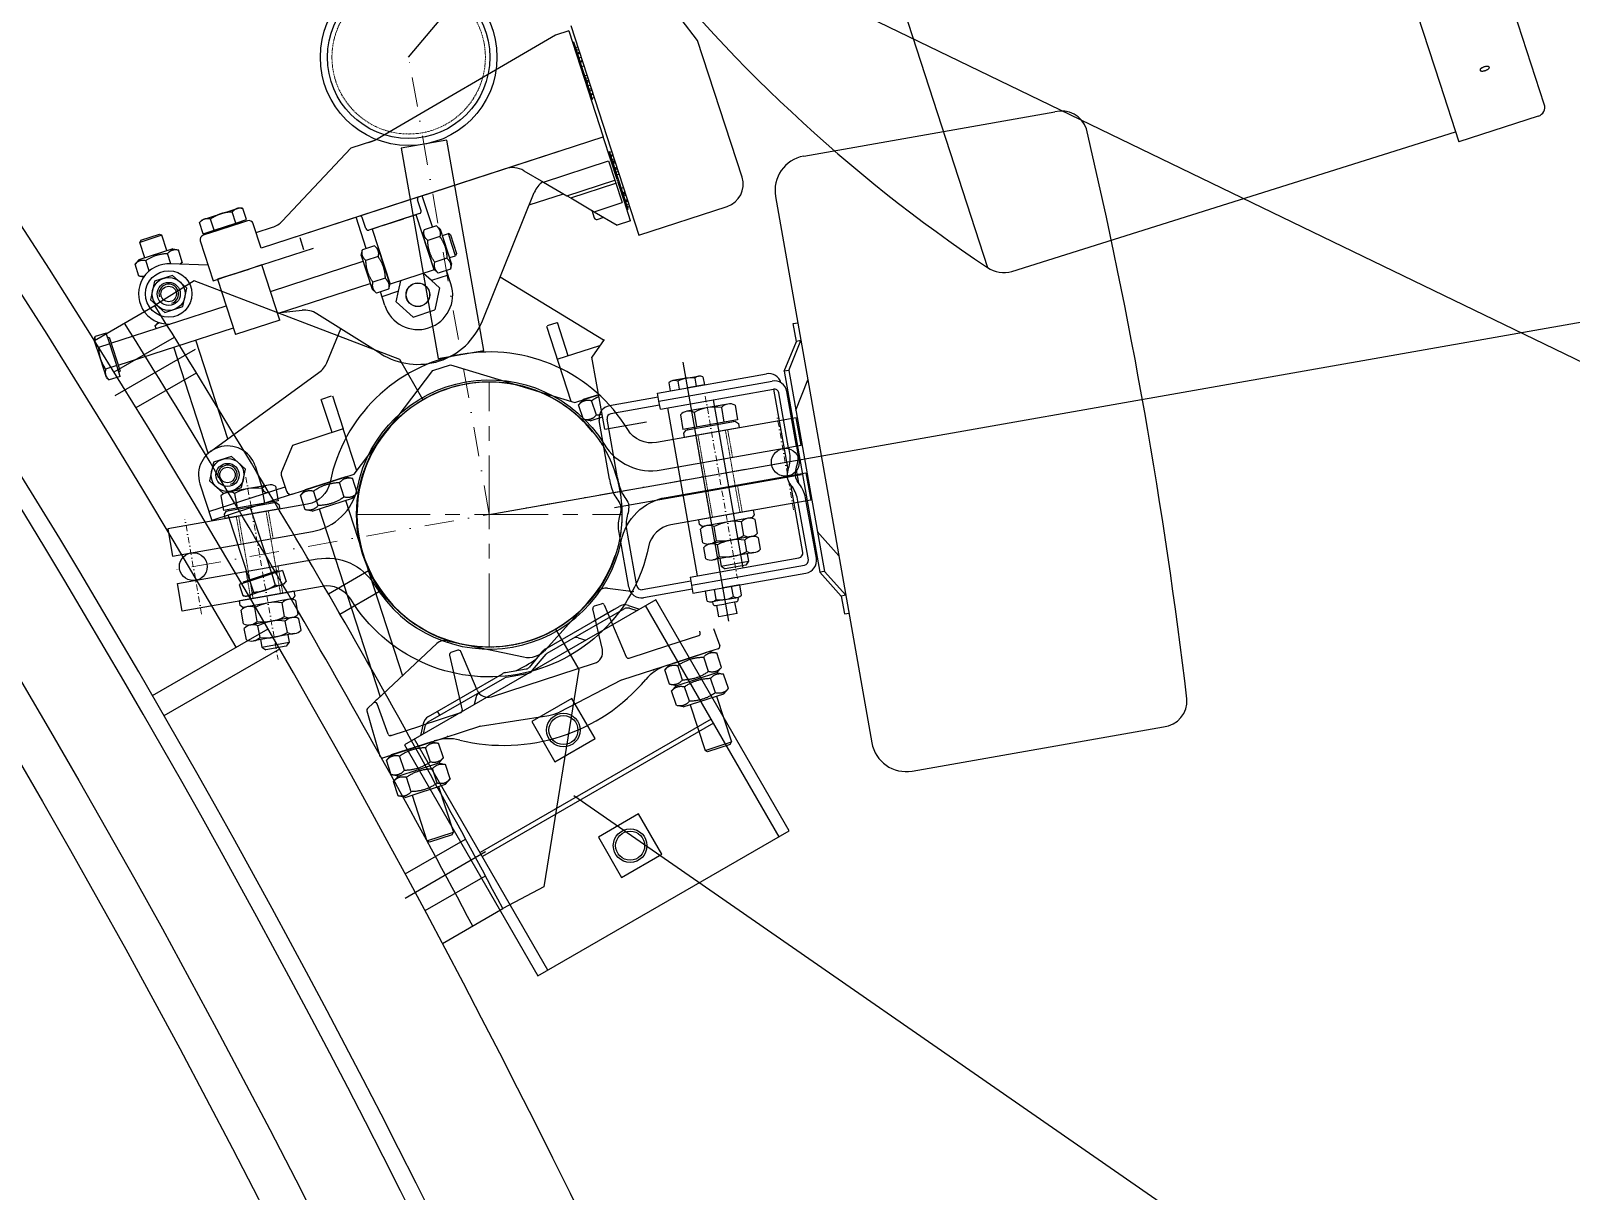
# Model space of a CAD drawing. Header units: millimetres. Extents: x -139278 to 641613, y -260926 to 217780.
# Drawn here: x 148854 to 149517, y -78791 to -78291 of the extents above; entities that cross this region are included whole.
import ezdxf

# ---------------------------------------------------------------- set-up
doc = ezdxf.new("R2010")
doc.units = ezdxf.units.MM
for name, pattern in [('MITTE', [50.8, 31.75, -6.35, 6.35, -6.35]), ('STRICHLINIE', [0.75, 0.5, -0.25]), ('STRICHPUNKT', [25.4, 12.7, -6.35, 0, -6.35])]:
    doc.linetypes.add(name, pattern=pattern)
for name, color, linetype, lineweight in [('10_30_AntennentraegerAchse', 61, 'MITTE', 18), ('10_30_Sektorantenne_MHA', 21, 'Continuous', 25), ('10_31_SystemGestell_Kabelbock', 6, 'Continuous', 25), ('10_yy_Stahl', 6, 'Continuous', 25), ('10_yy_Stahl_Achse', 8, 'STRICHPUNKT', 9), ('10_yy_Stahl_VDK', 8, 'STRICHLINIE', 9), ('20_30_Sektorantenne_MHA', 7, 'Continuous', 25), ('99_Gebaeude_VDK', 53, 'STRICHLINIE', 18)]:
    doc.layers.add(name, color=color, linetype=linetype, lineweight=lineweight)

# ---------------------------------------------------------------- blocks, each defined once
blk = doc.blocks.new('M12 HV Seite Kopf')
at = {"color": 0, "linetype": 'ByBlock', "lineweight": -2}
for p, q in [((-11.96, 10), (-11.96, 3.6)), ((8.97, 11), (-8.97, 11)), ((-5.98, 10), (-5.98, 3.6)), ((5.98, 10), (5.98, 3.6)), ((11.96, 10), (11.96, 3.6)), ((-11, 3), (-12, 2)), ((-12, 2), (-12, 0)), ((12, 0), (-12, 0)), ((11.96, 3.6), (-11.96, 3.6)), ((11, 3), (-11, 3)), ((-10, 3.6), (-10, 3)), ((10, 3.6), (10, 3)), ((11, 3), (12, 2)), ((12, 2), (12, 0))]:
    blk.add_line(p, q, dxfattribs=at)
for centre, radius, start, end in [((-8.97, 6.03), 4.97, 53.00075, 126.99925), ((0, -7.37), 18.37, 71.00542, 108.99458), ((8.97, 6.03), 4.97, 53.00075, 126.99925)]:
    blk.add_arc(centre, radius, start, end, dxfattribs=at)
blk = doc.blocks.new('M 12 HV Seite Mutter gekontert')
at = {"color": 0, "linetype": 'ByBlock', "lineweight": -2}
for p, q in [((0, 12), (0, -12)), ((2, 12), (0, 12)), ((3, 11), (2, 12)), ((3, 11), (3, -11)), ((10, 11.96), (4, 11.96)), ((11, 8.97), (11, -8.97)), ((11, 8.97), (11, -8.97)), ((17, 11.96), (12, 11.96)), ((18, 8.97), (18, -8.97)), ((10, 5.98), (4, 5.98)), ((17, 5.98), (12, 5.98)), ((18, 6), (21.25, 6)), ((21.25, -6), (21.25, 6)), ((21.25, 6), (22.75, 4.5)), ((22.75, 4.5), (22.75, -4.5)), ((10, -5.98), (4, -5.98)), ((17, -5.98), (12, -5.98)), ((18, -6), (21.25, -6)), ((21.25, -6), (22.75, -4.5)), ((2, -12), (0, -12)), ((3, -11), (2, -12)), ((10, -11.96), (4, -11.96)), ((17, -11.96), (12, -11.96))]:
    blk.add_line(p, q, dxfattribs=at)
for centre, radius, start, end in [((7.97, 8.97), 4.97, 143.00075, 216.99925), ((6.03, 8.97), 4.97, 323.00075, 36.99925), ((15.97, 8.97), 4.97, 143.00075, 216.99925), ((13.03, 8.97), 4.97, 323.00075, 36.99925), ((21.37, 0), 18.37, 161.00542, 198.99458), ((-7.37, 0), 18.37, 341.00542, 18.99458), ((29.37, 0), 18.37, 161.00542, 198.99458), ((-0.37, 0), 18.37, 341.00542, 18.99458), ((7.97, -8.97), 4.97, 143.00075, 216.99925), ((6.03, -8.97), 4.97, 323.00075, 36.99925), ((15.97, -8.97), 4.97, 143.00075, 216.99925), ((13.03, -8.97), 4.97, 323.00075, 36.99925)]:
    blk.add_arc(centre, radius, start, end, dxfattribs=at)
blk = doc.blocks.new('M12 HV Schelle seite')
at = {"color": 8, "linetype": 'STRICHPUNKT', "lineweight": 5, "ltscale": 0.2}
blk.add_line((0, 16), (0, -63.75), dxfattribs=at)
at = {"layer": '10_yy_Stahl_VDK', "ltscale": 0.2}
for p, q in [((-7, -12), (-7, 0)), ((6, 0), (6, -36)), ((7, -12), (7, 0)), ((-6, 0), (-6, -36)), ((-7, -36), (-7, -24)), ((7, -36), (7, -24))]:
    blk.add_line(p, q, dxfattribs=at)
blk.add_blockref('M12 HV Seite Kopf', (0, 0))
at = {"rotation": 270}
blk.add_blockref('M 12 HV Seite Mutter gekontert', (0, -36), dxfattribs=at)
blk = doc.blocks.new('Sektor-AL 114.3 oben_08')
for points in [[(22163.34, 10928.02, -0.308308), (22155.73, 10916.85, 0.681385), (22155.73, 10786.56, -0.308308), (22163.34, 10775.39), (22163.34, 10714.21), (22175.34, 10714.21), (22175.34, 10775.39, 0.308308), (22160.12, 10797.73, -0.681385), (22160.12, 10905.69, 0.308308), (22175.34, 10928.02), (22175.34, 10989.21), (22163.34, 10989.21)], [(22199.34, 10928.02, 0.308308), (22206.95, 10916.85, -0.681385), (22206.95, 10786.56, 0.308308), (22199.34, 10775.39), (22199.34, 10714.21), (22187.34, 10714.21), (22187.34, 10775.39, -0.308308), (22202.56, 10797.73, 0.681385), (22202.56, 10905.69, -0.308308), (22187.34, 10928.02), (22187.34, 10989.21), (22199.34, 10989.21)]]:
    blk.add_lwpolyline(points, format="xyb", close=True)
blk.add_lwpolyline([(22019.39, 10841.71), (22111.34, 10841.71), (22111.34, 10861.71), (22019.39, 10861.71)], close=True)
for centre, radius in [((22181.34, 10981.21), 6), ((21981.34, 10851.71), 38.05), ((21981.34, 10851.71), 35), ((22181.34, 10722.21), 6)]:
    blk.add_circle(centre, radius)
at = {"layer": '10_yy_Stahl_Achse'}
for p, q in [((22181.34, 10989.21), (22181.34, 10714.21)), ((22181.34, 10851.71), (21981.34, 10851.71))]:
    blk.add_line(p, q, dxfattribs=at)
at = {"layer": '10_yy_Stahl_Achse', "ltscale": 0.2}
for p, q in [((22202.1, 10981.21), (22160.58, 10981.21)), ((22202.1, 10722.21), (22160.58, 10722.21))]:
    blk.add_line(p, q, dxfattribs=at)
at = {"layer": '10_yy_Stahl_VDK'}
blk.add_circle((21981.34, 10851.71), 33.05, dxfattribs=at)
at = {"layer": '99_Gebaeude_VDK'}
blk.add_circle((22181.34, 10851.71), 57.15, dxfattribs=at)
at = {"rotation": 90}
for p in [(22163.34, 10952.21), (22163.34, 10751.21)]:
    blk.add_blockref('M12 HV Schelle seite', p, dxfattribs=at)

msp = doc.modelspace()

# ---------------------------------------------------------------- linework, layer by layer
at = {"ltscale": 4}
for p, q in [((149505.674, -78322.437), (149292.486, -77666.312)), ((149253.193, -77674.816), (149460.677, -78313.387)), ((149460.677, -78313.387), (149468.887, -78338.653)), ((149503.07, -78327.546), (149468.887, -78338.653)), ((149276.27, -78394.404), (149467.47, -78334.293))]:
    msp.add_line(p, q, dxfattribs=at)
for p, q in [((149161.417, -78071.596), (149265.776, -78392.777)), ((149140.864, -78294.875), (149109.774, -78254.203)), ((149086.217, -78288.495), (149115.56, -78378.802)), ((149079.688, -78292.671), (149002.789, -78337.398)), ((149051.092, -78499.143), (150224.335, -78292.268)), ((149085.395, -78290.817), (149079.688, -78292.671)), ((149085.395, -78290.817), (149100.228, -78336.468)), ((149087.479, -78295.615), (149087.004, -78295.77)), ((149091.497, -78307.979), (149087.479, -78295.615)), ((149160.023, -78353.841), (149140.864, -78294.875)), ((149088.255, -78298.001), (149089.206, -78297.692)), ((149088.255, -78298.001), (149088.622, -78299.132)), ((149088.622, -78299.132), (149089.573, -78298.823)), ((149088.622, -78299.132), (149088.988, -78300.257)), ((149088.988, -78300.257), (149089.939, -78299.948)), ((149089.146, -78300.745), (149090.097, -78300.436)), ((149089.146, -78300.745), (149089.685, -78302.403)), ((149089.685, -78302.403), (149090.636, -78302.094)), ((149089.685, -78302.403), (149090.156, -78303.854)), ((149090.156, -78303.854), (149091.107, -78303.545)), ((149090.295, -78304.281), (149091.246, -78303.972)), ((149090.295, -78304.281), (149090.889, -78306.11)), ((149090.889, -78306.11), (149091.84, -78305.801)), ((149095.514, -78320.343), (149091.497, -78307.979)), ((149092.197, -78310.133), (149093.148, -78309.824)), ((149092.197, -78310.133), (149092.564, -78311.264)), ((149092.564, -78311.264), (149093.515, -78310.955)), ((149092.564, -78311.264), (149092.93, -78312.389)), ((149092.93, -78312.389), (149093.881, -78312.08)), ((149093.088, -78312.877), (149094.039, -78312.568)), ((149093.088, -78312.877), (149093.627, -78314.535)), ((149093.627, -78314.535), (149094.578, -78314.226)), ((149093.627, -78314.535), (149094.098, -78315.986)), ((149094.098, -78315.986), (149095.049, -78315.677)), ((149094.296, -78316.596), (149095.247, -78316.287)), ((149094.296, -78316.596), (149094.752, -78317.998)), ((149094.752, -78317.998), (149095.703, -78317.689)), ((149094.752, -78317.998), (149094.891, -78318.425)), ((149094.891, -78318.425), (149095.842, -78318.116)), ((149094.891, -78318.425), (149095.346, -78319.827)), ((149095.514, -78320.343), (149095.038, -78320.497)), ((149095.346, -78319.827), (149096.297, -78319.518)), ((149020.814, -78362.271), (149100.228, -78336.468)), ((149103.485, -78346.493), (149100.228, -78336.468)), ((149084.06, -78341.721), (148952.814, -78384.366)), ((148961.919, -78372.745), (148991.405, -78341.334)), ((149000.852, -78338.265), (148991.405, -78341.334)), ((148999.014, -78338.862), (149001.867, -78337.935)), ((149102.866, -78342.971), (149102.391, -78343.125)), ((149106.883, -78355.335), (149102.866, -78342.971)), ((149102.879, -78343.012), (149103.831, -78342.703)), ((149102.879, -78343.012), (149103.335, -78344.414)), ((149074.413, -78355.939), (149102.534, -78346.802)), ((149102.534, -78346.802), (149108.38, -78364.794)), ((149103.335, -78344.414), (149104.286, -78344.105)), ((149103.335, -78344.414), (149103.474, -78344.841)), ((149103.474, -78344.841), (149104.425, -78344.532)), ((149103.474, -78344.841), (149103.929, -78346.243)), ((149106.194, -78354.83), (149103.485, -78346.493)), ((149103.929, -78346.243), (149104.88, -78345.934)), ((149104.147, -78346.913), (149105.098, -78346.604)), ((149104.147, -78346.913), (149104.286, -78347.34)), ((149104.286, -78347.34), (149105.237, -78347.031)), ((149104.286, -78347.34), (149104.306, -78347.401)), ((149104.306, -78347.401), (149105.257, -78347.092)), ((149104.306, -78347.401), (149104.464, -78347.889)), ((149104.464, -78347.889), (149105.415, -78347.58)), ((149104.464, -78347.889), (149105.098, -78349.84)), ((149105.098, -78349.84), (149106.049, -78349.531)), ((149105.098, -78349.84), (149105.157, -78350.023)), ((149105.157, -78350.023), (149106.109, -78349.714)), ((149066.05, -78351.076), (149074.413, -78355.939)), ((149074.413, -78355.939), (149084.581, -78361.853)), ((149084.581, -78361.853), (149105.243, -78355.139)), ((149086.188, -78362.787), (149105.671, -78356.457)), ((149105.316, -78350.51), (149106.267, -78350.201)), ((149105.316, -78350.51), (149105.685, -78351.645)), ((149105.685, -78351.645), (149106.636, -78351.336)), ((149105.685, -78351.645), (149106.049, -78352.766)), ((149106.049, -78352.766), (149107, -78352.457)), ((149106.194, -78354.83), (149106.354, -78355.324)), ((149106.461, -78355.654), (149106.354, -78355.324)), ((149106.461, -78355.654), (149106.622, -78356.148)), ((149109.331, -78364.485), (149106.622, -78356.148)), ((149110.901, -78367.698), (149106.883, -78355.335)), ((149020.814, -78362.271), (148952.814, -78384.366)), ((149026.624, -78375.296), (149022.241, -78361.807)), ((149048.151, -78415.723), (149070.505, -78360.396)), ((149068.34, -78365.755), (149083.065, -78360.971)), ((149084.581, -78361.853), (149085.184, -78362.203)), ((149085.184, -78362.203), (149085.585, -78362.437)), ((149085.585, -78362.437), (149086.188, -78362.787)), ((149086.188, -78362.787), (149096.356, -78368.701)), ((149107.95, -78358.619), (149108.902, -78358.31)), ((149107.95, -78358.619), (149108.545, -78360.448)), ((149108.545, -78360.448), (149109.496, -78360.139)), ((149108.683, -78360.874), (149109.634, -78360.565)), ((149108.683, -78360.874), (149108.822, -78361.301)), ((149108.822, -78361.301), (149109.773, -78360.992)), ((149108.842, -78361.362), (149109.793, -78361.053)), ((149108.842, -78361.362), (149109, -78361.85)), ((149109, -78361.85), (149109.951, -78361.541)), ((149109, -78361.85), (149109.634, -78363.801)), ((148927.322, -78372.25), (148935.406, -78369.623)), ((148935.406, -78369.623), (148943.49, -78366.997)), ((148941.871, -78373.621), (148940.313, -78368.829)), ((148943.49, -78366.997), (148944.978, -78367.313)), ((148946.535, -78372.106), (148944.978, -78367.313)), ((149021.075, -78369.546), (148999.201, -78376.654)), ((149021.717, -78368.286), (149020.172, -78363.531)), ((149095.244, -78368.054), (149096.326, -78371.383)), ((149096.356, -78368.701), (149108.38, -78364.794)), ((149096.356, -78368.701), (149106.264, -78374.462)), ((149111.97, -78372.608), (149109.331, -78364.485)), ((149109.634, -78363.801), (149110.585, -78363.492)), ((149109.634, -78363.801), (149109.694, -78363.984)), ((149109.694, -78363.984), (149110.645, -78363.675)), ((149109.852, -78364.471), (149110.803, -78364.162)), ((149109.852, -78364.471), (149110.221, -78365.606)), ((149110.221, -78365.606), (149111.172, -78365.297)), ((149110.221, -78365.606), (149110.585, -78366.727)), ((149110.901, -78367.698), (149110.425, -78367.853)), ((149110.585, -78366.727), (149111.536, -78366.418)), ((149115.56, -78378.802), (149153.602, -78366.441)), ((148927.322, -78372.25), (148926.304, -78373.381)), ((148927.861, -78378.173), (148926.304, -78373.381)), ((148946.894, -78372.62), (148927.873, -78378.8)), ((148944.707, -78373.331), (148930.061, -78378.09)), ((148932.526, -78376.658), (148930.969, -78371.865)), ((148932.526, -78376.658), (148941.871, -78373.621)), ((148941.871, -78373.621), (148946.535, -78372.106)), ((148944.522, -78372.76), (148944.707, -78373.331)), ((148952.814, -78384.366), (148949.415, -78373.904)), ((148950.651, -78377.708), (148957.718, -78375.412)), ((148998.092, -78384.566), (148993.709, -78371.078)), ((148997.941, -78376.012), (148996.396, -78371.256)), ((149006.096, -78374.413), (149000.628, -78376.19)), ((149000.628, -78376.19), (149008.353, -78399.967)), ((149006.096, -78374.413), (149014.18, -78371.787)), ((149019.649, -78370.01), (149014.18, -78371.787)), ((149027.374, -78393.786), (149019.649, -78370.01)), ((149022.538, -78378.902), (149023.058, -78376.454)), ((149028.287, -78374.755), (149023.058, -78376.454)), ((149030.147, -78376.43), (149028.287, -78374.755)), ((149034.874, -78390.981), (149030.147, -78376.43)), ((149034.874, -78390.981), (149030.147, -78376.43)), ((149097.586, -78372.025), (149100.464, -78371.089)), ((149111.97, -78372.608), (149106.264, -78374.462)), ((148905.251, -78380.368), (148900.495, -78381.913)), ((148900.977, -78380.968), (148900.495, -78381.913)), ((148902.658, -78388.57), (148900.495, -78381.913)), ((148900.977, -78380.968), (148905.019, -78379.655)), ((148905.019, -78379.655), (148909.061, -78378.341)), ((148910.006, -78378.823), (148905.251, -78380.368)), ((148909.061, -78378.341), (148910.006, -78378.823)), ((148912.169, -78385.48), (148910.006, -78378.823)), ((148926.589, -78381.32), (148932.152, -78398.44)), ((148927.861, -78378.173), (148932.526, -78376.658)), ((148929.875, -78377.519), (148930.061, -78378.09)), ((148969.45, -78379.861), (148971.112, -78384.976)), ((149022.538, -78378.902), (149027.266, -78393.453)), ((149029.803, -78379.424), (149024.575, -78381.123)), ((149030.965, -78378.95), (149033.462, -78378.139)), ((149035.007, -78382.895), (149033.462, -78378.139)), ((149034.407, -78378.621), (149033.462, -78378.139)), ((149034.407, -78378.621), (149035.72, -78382.663)), ((149036.552, -78387.65), (149035.007, -78382.895)), ((149035.72, -78382.663), (149037.034, -78386.705)), ((148900.138, -78389.389), (148898.463, -78391.249)), ((148914.689, -78384.661), (148900.138, -78389.389)), ((148904.588, -78394.213), (148903.132, -78389.732)), ((148913.925, -78391.179), (148912.469, -78386.699)), ((148914.689, -78384.661), (148917.137, -78385.182)), ((148918.836, -78390.41), (148917.137, -78385.182)), ((148939.76, -78395.967), (148975.412, -78384.383)), ((148995.908, -78387.555), (148996.429, -78385.107)), ((148995.908, -78387.555), (149000.636, -78402.106)), ((149001.657, -78383.408), (148996.429, -78385.107)), ((149003.174, -78388.076), (148997.946, -78389.775)), ((149003.517, -78385.083), (149001.657, -78383.408)), ((149008.245, -78399.634), (149003.517, -78385.083)), ((149008.245, -78399.634), (149003.517, -78385.083)), ((149032.837, -78388.761), (149027.609, -78390.46)), ((149034.056, -78388.461), (149036.552, -78387.65)), ((149037.034, -78386.705), (149036.552, -78387.65)), ((148900.162, -78396.477), (148898.463, -78391.249)), ((148902.178, -78396.906), (148900.162, -78396.477)), ((148914.676, -78396.144), (148906.898, -78398.672)), ((148929.988, -78391.782), (148913.47, -78391.154)), ((148920.754, -78401.617), (148914.676, -78396.144)), ((148918.011, -78391.326), (148918.836, -78390.41)), ((148932.152, -78398.44), (148939.76, -78395.967)), ((148939.522, -78396.045), (148934.054, -78397.821)), ((148939.522, -78396.045), (148947.606, -78393.418)), ((148953.075, -78391.641), (148947.606, -78393.418)), ((148960.8, -78415.418), (148953.075, -78391.641)), ((148956.783, -78403.054), (148996.727, -78390.075)), ((149027.374, -78393.786), (149008.353, -78399.967)), ((149026.238, -78398.361), (149022.805, -78395.271)), ((149033.366, -78396.045), (149026.238, -78398.361)), ((149027.266, -78393.453), (149029.126, -78395.128)), ((149034.354, -78393.429), (149029.126, -78395.128)), ((149034.602, -78399.85), (149032.691, -78393.97)), ((149034.874, -78390.981), (149034.354, -78393.429)), ((148906.898, -78398.672), (148905.197, -78406.672)), ((148919.054, -78409.617), (148920.754, -78401.617)), ((148934.054, -78397.821), (148941.779, -78421.598)), ((148959.873, -78412.564), (148999.818, -78399.586)), ((149000.636, -78402.106), (149002.496, -78403.781)), ((149006.208, -78397.413), (149000.98, -78399.112)), ((149007.725, -78402.082), (149002.496, -78403.781)), ((149011.961, -78403), (149004.834, -78405.316)), ((149008.245, -78399.634), (149007.725, -78402.082)), ((149011.001, -78407.518), (149011.961, -78403)), ((149011.961, -78403), (149012.922, -78398.482)), ((149029.67, -78401.452), (149026.238, -78398.361)), ((149029.67, -78401.452), (149027.63, -78411.052)), ((149100.327, -78424.072), (149055.778, -78396.846)), ((148880.95, -78424.169), (148906.948, -78409.159)), ((148888.093, -78425.373), (148937.762, -78409.234)), ((148905.197, -78406.672), (148911.275, -78412.144)), ((148911.275, -78412.144), (148919.054, -78409.617)), ((149006.07, -78409.12), (149004.159, -78403.24)), ((149011.001, -78407.518), (149018.295, -78414.085)), ((148908.495, -78416.348), (148907.116, -78417.879)), ((148960.8, -78415.418), (148941.779, -78421.598)), ((148961.136, -78412.154), (148970.432, -78411.177)), ((149004.438, -78429.926), (148976.777, -78412.642)), ((149018.295, -78414.085), (149027.63, -78411.052)), ((148880.925, -78424.022), (148881.241, -78422.533)), ((148886.034, -78420.976), (148881.241, -78422.533)), ((148887.549, -78425.641), (148886.034, -78420.976)), ((148886.688, -78422.99), (148887.259, -78422.805)), ((148887.259, -78422.805), (148892.017, -78437.451)), ((148889.424, -78437.752), (148915.419, -78422.744)), ((148891.183, -78434.883), (148940.852, -78418.745)), ((148907.502, -78419.066), (148907.116, -78417.879)), ((148912.17, -78417.549), (148912.027, -78417.11)), ((148981.08, -78433.796), (148987.172, -78419.138)), ((149075.733, -78418.029), (149086.226, -78450.324)), ((149080.225, -78416.57), (149076.032, -78417.932)), ((149085.123, -78430.75), (149080.488, -78416.484)), ((148883.551, -78432.106), (148880.925, -78424.022)), ((148887.549, -78425.641), (148882.757, -78427.198)), ((148890.585, -78434.985), (148887.549, -78425.641)), ((148889.835, -78447.906), (148924.492, -78427.897)), ((148930.02, -78472.78), (148915.174, -78427.088)), ((148938.507, -78466.541), (148924.684, -78423.998)), ((149080.368, -78432.295), (149098.765, -78426.318)), ((149100.548, -78423.754), (149095.256, -78431.361)), ((148886.178, -78440.19), (148883.551, -78432.106)), ((148890.585, -78434.985), (148885.793, -78436.543)), ((148892.101, -78439.65), (148890.585, -78434.985)), ((149026.729, -78437.106), (149034.338, -78434.634)), ((149034.338, -78434.634), (149087.975, -78450.853)), ((149100.829, -78462.401), (149095.256, -78431.361)), ((148886.178, -78440.19), (148887.308, -78441.207)), ((148892.101, -78439.65), (148887.308, -78441.207)), ((148891.447, -78437.636), (148892.017, -78437.451)), ((148898.894, -78453.069), (148924.885, -78438.063)), ((148930.968, -78472.018), (148977.724, -78438.048)), ((148992.869, -78481.754), (149026.729, -78437.106)), ((148983.36, -78463.815), (148978.725, -78449.549)), ((148978.988, -78449.464), (148983.181, -78448.101)), ((148983.48, -78448.004), (148988.115, -78462.27)), ((149087.975, -78450.853), (149098.161, -78447.543)), ((149098.161, -78447.543), (149091.608, -78449.672)), ((149091.608, -78449.672), (149089.598, -78451.904)), ((149091.637, -78458.178), (149089.598, -78451.904)), ((149097.239, -78456.358), (149095.2, -78450.084)), ((148988.115, -78462.27), (148966.241, -78469.377)), ((148993.973, -78480.299), (148988.115, -78462.27)), ((149094.574, -78458.802), (149091.637, -78458.178)), ((149094.574, -78458.802), (149099.874, -78457.081)), ((149094.574, -78458.802), (149099.874, -78457.081)), ((149100.829, -78462.401), (149118.801, -78459.175)), ((148966.241, -78469.377), (148961.531, -78480.832)), ((148940.016, -78474.131), (148932.237, -78476.658)), ((148946.094, -78479.604), (148940.016, -78474.131)), ((148932.237, -78476.658), (148930.537, -78484.658)), ((148944.393, -78487.604), (148946.094, -78479.604)), ((148950.204, -78478.268), (148953.448, -78488.254)), ((148961.476, -78482.217), (148963.719, -78489.123)), ((148966.239, -78490.407), (148992.869, -78481.754)), ((148926.427, -78485.994), (148931.526, -78501.686)), ((148930.29, -78497.882), (148963.101, -78487.221)), ((148930.537, -78484.658), (148936.615, -78490.131)), ((148936.615, -78490.131), (148944.393, -78487.604)), ((148971.775, -78488.608), (148969.765, -78490.84)), ((148989.236, -78482.935), (148971.775, -78488.608)), ((148977.406, -78495.294), (148975.367, -78489.02)), ((148988.61, -78491.653), (148986.572, -78485.38)), ((148989.236, -78482.935), (148992.174, -78483.559)), ((148994.212, -78489.833), (148992.174, -78483.559)), ((148966.239, -78490.407), (148931.526, -78501.686)), ((148971.803, -78497.114), (148969.765, -78490.84)), ((148974.741, -78497.739), (148992.203, -78492.065)), ((148974.741, -78497.739), (148992.203, -78492.065)), ((148989.178, -78493.048), (149013.735, -78568.625)), ((148992.203, -78492.065), (148994.212, -78489.833)), ((148947.728, -78527.282), (148938.659, -78499.368)), ((148957.239, -78524.192), (148948.169, -78496.278)), ((148974.741, -78497.739), (148971.803, -78497.114)), ((148977.766, -78496.756), (149004.051, -78577.655)), ((148947.997, -78527.826), (148943.332, -78529.341)), ((148945.161, -78528.116), (148959.807, -78523.357)), ((148945.346, -78528.687), (148945.161, -78528.116)), ((148957.341, -78524.789), (148947.997, -78527.826)), ((148947.997, -78527.826), (148949.554, -78532.618)), ((148962.545, -78529.197), (148954.461, -78531.824)), ((148962.006, -78523.274), (148957.341, -78524.789)), ((148957.341, -78524.789), (148958.899, -78529.582)), ((148959.992, -78523.928), (148959.807, -78523.357)), ((148962.006, -78523.274), (148963.563, -78528.066)), ((148962.545, -78529.197), (148963.563, -78528.066)), ((148943.332, -78529.341), (148944.889, -78534.134)), ((148946.377, -78534.45), (148944.889, -78534.134)), ((148954.461, -78531.824), (148946.377, -78534.45)), ((149075.294, -78557.449), (149097.718, -78532.544)), ((149102.043, -78530.927), (149113.38, -78532.319)), ((149099.816, -78557.378), (149095.746, -78539.749)), ((149096.411, -78538.573), (149099.423, -78537.595)), ((149100.653, -78538.155), (149110.135, -78560.493)), ((148906.001, -78577.137), (148955.795, -78548.389)), ((149147.703, -78548.309), (149150.392, -78555.696)), ((149002.732, -78578.885), (149028.554, -78554.805)), ((149033.004, -78553.571), (149065.783, -78560.539)), ((149111.364, -78561.053), (149128.435, -78555.506)), ((149128.435, -78555.506), (149141.327, -78551.317)), ((149141.327, -78551.317), (149141.483, -78551.267)), ((149141.979, -78550.091), (149141.774, -78549.373)), ((148910.998, -78585.799), (148960.795, -78557.049)), ((149033.927, -78559.836), (149039.386, -78583.48)), ((149037.605, -78557.681), (149034.592, -78558.66)), ((149045.903, -78574.895), (149038.834, -78558.241)), ((149144.707, -78558.631), (149130.155, -78563.359)), ((149130.774, -78563.158), (149144.088, -78558.832)), ((149145.536, -78566.877), (149143.497, -78560.603)), ((149149.761, -78556.989), (149144.088, -78558.832)), ((149146.162, -78558.158), (149149.099, -78558.783)), ((149151.138, -78565.056), (149149.099, -78558.783)), ((149052.051, -78577.696), (149096.489, -78563.258)), ((149130.774, -78563.158), (149108.025, -78570.55)), ((149128.7, -78563.832), (149126.691, -78566.064)), ((149128.729, -78572.337), (149126.691, -78566.064)), ((149131.667, -78572.962), (149149.128, -78567.288)), ((149131.667, -78572.962), (149149.128, -78567.288)), ((149134.331, -78570.517), (149132.293, -78564.243)), ((149149.128, -78567.288), (149151.138, -78565.056)), ((149149.128, -78567.288), (149152.066, -78567.913)), ((149154.105, -78574.187), (149152.066, -78567.913)), ((149107.877, -78570.611), (149081.286, -78584.291)), ((149131.667, -78572.962), (149128.729, -78572.337)), ((149131.667, -78572.962), (149129.657, -78575.194)), ((149131.696, -78581.468), (149129.657, -78575.194)), ((149137.298, -78579.647), (149135.259, -78573.374)), ((149148.502, -78576.007), (149146.464, -78569.733)), ((149152.095, -78576.418), (149154.105, -78574.187)), ((148998.664, -78582.679), (149001.145, -78580.365)), ((149007.509, -78593.783), (149002.767, -78580.754)), ((149134.633, -78582.092), (149131.696, -78581.468)), ((149134.633, -78582.092), (149152.095, -78576.418)), ((149137.658, -78581.109), (149144.054, -78600.796)), ((149149.071, -78577.401), (149155.467, -78597.088)), ((148998.384, -78583.686), (149003.998, -78603.262)), ((149038.721, -78584.656), (149021.65, -78590.203)), ((149047.16, -78590.339), (149076.713, -78585.777)), ((149008.758, -78594.392), (149008.601, -78594.443)), ((149008.609, -78594.44), (149008.616, -78594.427)), ((149008.758, -78594.392), (149021.65, -78590.203)), ((149024.255, -78597.768), (149047.004, -78590.376)), ((149005.268, -78603.937), (149010.941, -78602.094)), ((149026.329, -78597.094), (149008.867, -78602.768)), ((149010.941, -78602.094), (149024.255, -78597.768)), ((149025.703, -78605.813), (149023.664, -78599.539)), ((149026.329, -78597.094), (149029.266, -78597.719)), ((149031.305, -78603.993), (149029.266, -78597.719)), ((149144.054, -78600.796), (149149.761, -78598.942)), ((149145.189, -78601.374), (149144.054, -78600.796)), ((149150.039, -78599.798), (149145.189, -78601.374)), ((149149.761, -78598.942), (149155.467, -78597.088)), ((149154.889, -78598.222), (149150.039, -78599.798)), ((149154.889, -78598.222), (149155.467, -78597.088)), ((149008.867, -78602.768), (149006.858, -78605)), ((149008.896, -78611.274), (149006.858, -78605)), ((149011.834, -78611.898), (149029.295, -78606.224)), ((149011.834, -78611.898), (149029.295, -78606.224)), ((149014.498, -78609.453), (149012.46, -78603.18)), ((149028.669, -78614.943), (149026.631, -78608.669)), ((149029.295, -78606.224), (149031.305, -78603.993)), ((149029.295, -78606.224), (149032.233, -78606.849)), ((149034.271, -78613.123), (149032.233, -78606.849)), ((149011.834, -78611.898), (149008.896, -78611.274)), ((149011.834, -78611.898), (149009.824, -78614.13)), ((149011.863, -78620.404), (149009.824, -78614.13)), ((149014.8, -78621.028), (149032.262, -78615.355)), ((149017.465, -78618.583), (149015.426, -78612.31)), ((149032.262, -78615.355), (149034.271, -78613.123)), ((149014.8, -78621.028), (149011.863, -78620.404)), ((149017.825, -78620.045), (149024.221, -78639.732)), ((149029.237, -78616.337), (149035.634, -78636.024)), ((149014.894, -78653.987), (149040.885, -78638.981)), ((149024.221, -78639.732), (149029.928, -78637.878)), ((149025.355, -78640.31), (149024.221, -78639.732)), ((149030.206, -78638.734), (149025.355, -78640.31)), ((149029.928, -78637.878), (149035.634, -78636.024)), ((149035.056, -78637.158), (149030.206, -78638.734)), ((149035.056, -78637.158), (149035.634, -78636.024)), ((149014.835, -78664.413), (149049.492, -78644.404)), ((149023.424, -78669.846), (149049.419, -78654.839)), ((149030.95, -78683.976), (149056.948, -78668.967))]:
    msp.add_line(p, q)
for points in [[(149022.517, -78449.649), (149012.518, -78432.33), (148923.899, -78398.544), (148906.948, -78409.159)], [(149004.075, -78532.061), (148999.075, -78523.401), (148981.783, -78533.426), (148986.775, -78542.049), (149004.075, -78532.061)], [(149079.667, -78548.636), (149089.666, -78565.955), (149074.616, -78659.594), (149056.948, -78668.967)]]:
    msp.add_lwpolyline(points)
at = {"flags": 128}
msp.add_lwpolyline([(149002.732, -78578.885), (149002.423, -78579.173), (149002.125, -78579.451), (149001.85, -78579.707), (149001.61, -78579.931), (149001.413, -78580.115), (149001.266, -78580.252), (149001.176, -78580.336), (149001.145, -78580.365)], dxfattribs=at)
for centre, radius in [((145362.127, -80628.968), 4048.5), ((145362.127, -80628.968), 4030.5), ((148912.976, -78404.144), 10), ((148912.976, -78404.144), 7.083), ((148912.976, -78404.144), 5), ((148912.976, -78404.144), 3.333), ((149020.336, -78404.485), 5.1), ((149020.336, -78404.485), 5.05), ((149051.092, -78499.143), 57.15), ((148938.315, -78482.131), 7.083), ((148938.315, -78482.131), 5), ((148938.315, -78482.131), 3.333)]:
    msp.add_circle(centre, radius)
for centre, radius, start, end in [((145362.127, -80628.968), 4136.576, 30.069255, 118.839619), ((145362.127, -80628.968), 4152.5, 15, 45), ((145362.127, -80628.968), 4087.5, 15, 45), ((145362.127, -80628.968), 4095, 15, 45), ((149636.044, -77839.108), 666.07, 217.648916, 236.227246), ((148997.762, -78328.754), 10, 288, 300.183657), ((149001.456, -78337.017), 1, 288, 300.183657), ((149061.023, -78359.721), 10, 59.82017, 108), ((149079.777, -78364.142), 10, 123.752778, 158), ((149150.512, -78356.931), 10, 288, 18), ((149021.123, -78363.222), 1, 108, 198), ((149020.766, -78368.595), 1, 288, 18), ((148947.513, -78374.522), 2, 18, 108), ((148954.628, -78365.901), 10, 288, 316.810794), ((148995.445, -78371.565), 1, 18, 108), ((148998.892, -78375.703), 1, 198, 288), ((149097.277, -78371.074), 1, 198, 288), ((148928.491, -78380.702), 2, 108, 198), ((148912.976, -78404.144), 13, 85.815138, 272.057637), ((149272.671, -78382.956), 12, 234.927008, 287.452472), ((148912.976, -78404.144), 4.208, 18, 198), ((148912.976, -78404.144), 4.208, 288, 18), ((149020.336, -78404.485), 15, 198, 18), ((145362.127, -80628.968), 4182.5, 27.94472, 32.05528), ((148971.478, -78421.122), 10, 58, 96), ((149020.336, -78404.485), 30, 238, 338), ((145362.127, -80628.968), 4167.5, 27.937319, 32.062681), ((148971.846, -78429.958), 10, 306, 337.431072), ((149051.092, -78499.143), 57, 38.451017, 341.903589), ((148938.315, -78482.131), 12.5, 18, 198), ((148938.315, -78482.131), 4.208, 18, 198), ((148938.315, -78482.131), 4.208, 288, 18), ((148963.378, -78481.599), 2, 157.431072, 198), ((148955.35, -78487.636), 2, 198, 288), ((148965.621, -78488.505), 2, 198, 288), ((149101.434, -78535.89), 5, 83.000021, 137.99997), ((149096.72, -78539.524), 1, 108, 193), ((149099.732, -78538.546), 1, 23, 108), ((149031.964, -78558.462), 5, 78.000035, 132.999973), ((149141.018, -78550.366), 1, 288, 16), ((149149.452, -78556.038), 1, 288, 20), ((149034.901, -78559.611), 1, 108, 193), ((149037.914, -78558.632), 1, 23, 108), ((149067.863, -78550.757), 10, 258.000005, 317.999995), ((149094.944, -78558.502), 5, 288, 13), ((149111.055, -78560.102), 1, 203, 288), ((149133.795, -78583.206), 20, 108.000007, 139.788329), ((149057.428, -78518.644), 80, 256.211671, 319.788329), ((149050.506, -78572.941), 5, 203, 288), ((149108.334, -78571.501), 1, 108, 117.223768), ((149001.827, -78581.096), 1, 20, 133), ((148999.346, -78583.41), 1, 133, 196), ((149038.412, -78583.705), 1, 288, 13), ((149074.424, -78570.952), 15, 278.776232, 297.223768), ((149008.449, -78593.441), 1, 200, 288), ((149047.313, -78591.328), 1, 98.776232, 108), ((149033.595, -78615.763), 20, 76.211671, 107.999993), ((149004.959, -78602.986), 1, 196, 288)]:
    msp.add_arc(centre, radius, start, end)
at = {"ltscale": 4}
msp.add_arc((149501.817, -78323.69), 4.055, 288, 18, dxfattribs=at)
msp.add_open_spline([(149479.733, -78306.344), (149479.859, -78306.304), (149479.99, -78306.266), (149480.254, -78306.202), (149480.387, -78306.175), (149480.646, -78306.135), (149480.772, -78306.121), (149481.009, -78306.107), (149481.12, -78306.107), (149481.319, -78306.118), (149481.415, -78306.129), (149481.589, -78306.166), (149481.667, -78306.191), (149481.8, -78306.252), (149481.854, -78306.289), (149481.937, -78306.372), (149481.965, -78306.417), (149481.996, -78306.513), (149482.001, -78306.567), (149481.982, -78306.682), (149481.959, -78306.743), (149481.888, -78306.87), (149481.839, -78306.935), (149481.719, -78307.066), (149481.648, -78307.131), (149481.493, -78307.255), (149481.403, -78307.319), (149481.203, -78307.446), (149481.093, -78307.508), (149480.859, -78307.627), (149480.735, -78307.683), (149480.484, -78307.786), (149480.356, -78307.832), (149480.105, -78307.914), (149479.974, -78307.951), (149479.709, -78308.016), (149479.576, -78308.043), (149479.318, -78308.085), (149479.192, -78308.099), (149478.956, -78308.115), (149478.846, -78308.116), (149478.646, -78308.106), (149478.551, -78308.095), (149478.377, -78308.06), (149478.299, -78308.036), (149478.167, -78307.975), (149478.113, -78307.939), (149478.03, -78307.857), (149478.002, -78307.811), (149477.971, -78307.715), (149477.967, -78307.662), (149477.985, -78307.546), (149478.008, -78307.484), (149478.079, -78307.357), (149478.127, -78307.291), (149478.247, -78307.159), (149478.317, -78307.093), (149478.472, -78306.967), (149478.562, -78306.902), (149478.762, -78306.774), (149478.872, -78306.711), (149479.105, -78306.592), (149479.228, -78306.535), (149479.48, -78306.432), (149479.608, -78306.385), (149479.733, -78306.344)], degree=3, knots=[0, 0, 0, 0, 0.3955221, 0.3955221, 0.7910441, 0.7910441, 1.1865662, 1.1865662, 1.5820882, 1.5820882, 1.9776103, 1.9776103, 2.3731323, 2.3731323, 2.7686544, 2.7686544, 3.1641764, 3.1641764, 3.5596985, 3.5596985, 3.9552206, 3.9552206, 4.3507426, 4.3507426, 4.7462647, 4.7462647, 5.1417867, 5.1417867, 5.5373088, 5.5373088, 5.9328308, 5.9328308, 6.3283529, 6.3283529, 6.7238749, 6.7238749, 7.119397, 7.119397, 7.5149191, 7.5149191, 7.9104411, 7.9104411, 8.3059632, 8.3059632, 8.7014852, 8.7014852, 9.0970073, 9.0970073, 9.4925293, 9.4925293, 9.8880514, 9.8880514, 10.2835735, 10.2835735, 10.6790955, 10.6790955, 11.0746176, 11.0746176, 11.4701396, 11.4701396, 11.8656617, 11.8656617, 12.2611837, 12.2611837, 12.6567058, 12.6567058, 12.6567058, 12.6567058], dxfattribs=at)
for points, weights in [([(148935.406, -78369.623), (148933.238, -78370.328), (148930.969, -78371.865)], [1, 1.0380269746, 1]), ([(148940.313, -78368.829), (148937.574, -78368.919), (148935.406, -78369.623)], [1, 1.0380269746, 1]), ([(148944.978, -78367.313), (148942.208, -78366.724), (148940.313, -78368.829)], [1, 1.15455095302, 1]), ([(148930.969, -78371.865), (148928.199, -78371.276), (148926.304, -78373.381)], [1, 1.15455095302, 1]), ([(149024.575, -78381.123), (149022.469, -78379.226), (149023.058, -78376.454)], [1, 1.15470053838, 1]), ([(149028.287, -78374.755), (149030.393, -78376.652), (149029.803, -78379.424)], [1, 1.15470053838, 1]), ([(149027.609, -78390.46), (149024.745, -78386.229), (149024.575, -78381.123)], [1, 1.15470053838, 1]), ([(149029.803, -78379.424), (149032.668, -78383.655), (149032.837, -78388.761)], [1, 1.15470053838, 1]), ([(148898.463, -78391.249), (148900.36, -78389.143), (148903.132, -78389.732)], [1, 1.15470053838, 1]), ([(148903.132, -78389.732), (148907.362, -78386.868), (148912.469, -78386.699)], [1, 1.15470053838, 1]), ([(148912.469, -78386.699), (148914.365, -78384.592), (148917.137, -78385.182)], [1, 1.15470053838, 1]), ([(148997.946, -78389.775), (148995.84, -78387.879), (148996.429, -78385.107)], [1, 1.15470053838, 1]), ([(149000.98, -78399.112), (148998.115, -78394.882), (148997.946, -78389.775)], [1, 1.15470053838, 1]), ([(149001.657, -78383.408), (149003.763, -78385.304), (149003.174, -78388.076)], [1, 1.15470053838, 1]), ([(149003.174, -78388.076), (149006.038, -78392.307), (149006.208, -78397.413)], [1, 1.15470053838, 1]), ([(149032.837, -78388.761), (149034.943, -78390.657), (149034.354, -78393.429)], [1, 1.15470053838, 1]), ([(148902.445, -78396.521), (148901.467, -78396.755), (148900.162, -78396.477)], [1.07604463871, 1.06730084784, 1]), ([(148918.836, -78390.41), (148918.338, -78390.963), (148917.842, -78391.32)], [1, 1.03648687739, 1.05576253838]), ([(149029.126, -78395.128), (149027.02, -78393.232), (149027.609, -78390.46)], [1, 1.15470053838, 1]), ([(149002.496, -78403.781), (149000.39, -78401.884), (149000.98, -78399.112)], [1, 1.15470053838, 1]), ([(149006.208, -78397.413), (149008.314, -78399.31), (149007.725, -78402.082)], [1, 1.15470053838, 1]), ([(148881.241, -78422.533), (148880.652, -78425.303), (148882.757, -78427.198)], [1, 1.15455095302, 1]), ([(148907.116, -78417.879), (148908.008, -78416.888), (148908.937, -78416.501)], [1, 1.06730084784, 1.07604463871]), ([(148882.757, -78427.198), (148882.847, -78429.938), (148883.551, -78432.106)], [1, 1.0380269746, 1]), ([(148883.551, -78432.106), (148884.256, -78434.274), (148885.793, -78436.543)], [1, 1.0380269746, 1]), ([(148885.793, -78436.543), (148885.204, -78439.313), (148887.308, -78441.207)], [1, 1.15455095302, 1]), ([(149095.2, -78450.084), (149096.796, -78449.004), (149098.295, -78448.288)], [1, 1.04396086904, 1.06293723541]), ([(149089.598, -78451.904), (149091.874, -78449.377), (149095.2, -78450.084)], [1, 1.15470053838, 1]), ([(149099.709, -78456.163), (149098.548, -78456.314), (149097.239, -78456.358)], [1.04769780207, 1.02945845033, 1]), ([(149097.239, -78456.358), (149094.963, -78458.885), (149091.637, -78458.178)], [1, 1.15470053838, 1]), ([(148969.765, -78490.84), (148972.041, -78488.313), (148975.367, -78489.02)], [1, 1.15470053838, 1]), ([(148975.367, -78489.02), (148980.444, -78485.583), (148986.572, -78485.38)], [1, 1.15470053838, 1]), ([(148986.572, -78485.38), (148988.847, -78482.852), (148992.174, -78483.559)], [1, 1.15470053838, 1]), ([(148977.406, -78495.294), (148975.13, -78497.821), (148971.803, -78497.114)], [1, 1.15470053838, 1]), ([(148988.61, -78491.653), (148983.533, -78495.091), (148977.406, -78495.294)], [1, 1.15470053838, 1]), ([(148994.212, -78489.833), (148991.937, -78492.36), (148988.61, -78491.653)], [1, 1.15470053838, 1]), ([(148958.899, -78529.582), (148961.669, -78530.171), (148963.563, -78528.066)], [1, 1.15455095302, 1]), ([(148944.889, -78534.134), (148947.659, -78534.723), (148949.554, -78532.618)], [1, 1.15455095302, 1]), ([(148949.554, -78532.618), (148952.293, -78532.528), (148954.461, -78531.824)], [1, 1.0380269746, 1]), ([(148954.461, -78531.824), (148956.63, -78531.119), (148958.899, -78529.582)], [1, 1.0380269746, 1]), ([(149132.293, -78564.243), (149137.37, -78560.806), (149143.497, -78560.603)], [1, 1.15470053838, 1]), ([(149143.497, -78560.603), (149145.773, -78558.076), (149149.099, -78558.783)], [1, 1.15470053838, 1]), ([(149126.691, -78566.064), (149128.966, -78563.536), (149132.293, -78564.243)], [1, 1.15470053838, 1]), ([(149145.536, -78566.877), (149140.459, -78570.314), (149134.331, -78570.517)], [1, 1.15470053838, 1]), ([(149151.138, -78565.056), (149148.862, -78567.584), (149145.536, -78566.877)], [1, 1.15470053838, 1]), ([(149146.464, -78569.733), (149148.739, -78567.206), (149152.066, -78567.913)], [1, 1.15470053838, 1]), ([(149134.331, -78570.517), (149132.056, -78573.045), (149128.729, -78572.337)], [1, 1.15470053838, 1]), ([(149129.657, -78575.194), (149131.933, -78572.666), (149135.259, -78573.374)], [1, 1.15470053838, 1]), ([(149135.259, -78573.374), (149140.336, -78569.936), (149146.464, -78569.733)], [1, 1.15470053838, 1]), ([(149154.105, -78574.187), (149151.829, -78576.714), (149148.502, -78576.007)], [1, 1.15470053838, 1]), ([(149137.298, -78579.647), (149135.022, -78582.175), (149131.696, -78581.468)], [1, 1.15470053838, 1]), ([(149148.502, -78576.007), (149143.426, -78579.444), (149137.298, -78579.647)], [1, 1.15470053838, 1]), ([(149012.46, -78603.18), (149017.537, -78599.742), (149023.664, -78599.539)], [1, 1.15470053838, 1]), ([(149023.664, -78599.539), (149025.94, -78597.012), (149029.266, -78597.719)], [1, 1.15470053838, 1]), ([(149006.858, -78605), (149009.133, -78602.472), (149012.46, -78603.18)], [1, 1.15470053838, 1]), ([(149025.703, -78605.813), (149020.626, -78609.25), (149014.498, -78609.453)], [1, 1.15470053838, 1]), ([(149015.426, -78612.31), (149020.503, -78608.872), (149026.631, -78608.669)], [1, 1.15470053838, 1]), ([(149031.305, -78603.993), (149029.029, -78606.52), (149025.703, -78605.813)], [1, 1.15470053838, 1]), ([(149026.631, -78608.669), (149028.906, -78606.142), (149032.233, -78606.849)], [1, 1.15470053838, 1]), ([(149014.498, -78609.453), (149012.223, -78611.981), (149008.896, -78611.274)], [1, 1.15470053838, 1]), ([(149009.824, -78614.13), (149012.1, -78611.603), (149015.426, -78612.31)], [1, 1.15470053838, 1]), ([(149028.669, -78614.943), (149023.592, -78618.38), (149017.465, -78618.583)], [1, 1.15470053838, 1]), ([(149034.271, -78613.123), (149031.996, -78615.65), (149028.669, -78614.943)], [1, 1.15470053838, 1]), ([(149017.465, -78618.583), (149015.189, -78621.111), (149011.863, -78620.404)], [1, 1.15470053838, 1])]:
    msp.add_rational_spline(points, weights, degree=2)
for p in [(149121.874, -78566.05), (149033.14, -78594.881)]:
    msp.add_point(p)
at = {"layer": '10_30_AntennentraegerAchse'}
for p, q in [((149051.092, -78556.293), (149051.092, -78441.993)), ((148993.942, -78499.143), (149108.242, -78499.143))]:
    msp.add_line(p, q, dxfattribs=at)
at = {"layer": '10_30_Sektorantenne_MHA'}
for p, q in [((149016.362, -78302.181), (149782.142, -77389.56)), ((149121.404, -78239.754), (150333.625, -78826.257)), ((149075.107, -78557.198), (149106.995, -78538.787)), ((149076.107, -78558.93), (149109.166, -78539.843)), ((149095.964, -78545.155), (149104.961, -78539.961)), ((149111.016, -78538.354), (149115.863, -78539.902)), ((149111.578, -78539.583), (149114.692, -78540.578)), ((149175.969, -78637.991), (149118.469, -78538.398)), ((149089.423, -78552.301), (149092.736, -78553.254)), ((149074.042, -78558.091), (149068.231, -78565.016)), ((149069.763, -78566.301), (149075.574, -78559.376)), ((149024.95, -78586.156), (149056.838, -78567.745)), ((149058.143, -78567.27), (149067.047, -78565.7)), ((149058.491, -78569.239), (149067.394, -78567.67)), ((149024.779, -78588.564), (149057.838, -78569.477)), ((149045.44, -78577.695), (149044.608, -78581.041)), ((149029.763, -78585.686), (149028.763, -78583.954)), ((149146.719, -78587.328), (149047.126, -78644.828)), ((149022.564, -78589.422), (149021.482, -78594.393)), ((149023.348, -78590.523), (149022.652, -78593.718)), ((149147.719, -78589.06), (149048.126, -78646.56)), ((149076.376, -78695.491), (149018.876, -78595.898)), ((149087.542, -78620.215), (150319.387, -79474.43))]:
    msp.add_line(p, q, dxfattribs=at)
for points in [[(149122.799, -78535.898), (149014.546, -78598.398), (149072.046, -78697.991), (149180.299, -78635.491)], [(149086.708, -78578.386), (149069.387, -78588.386), (149079.387, -78605.706), (149096.708, -78595.706)], [(149115.458, -78628.182), (149098.137, -78638.182), (149108.137, -78655.503), (149125.458, -78645.503)]]:
    msp.add_lwpolyline(points, close=True, dxfattribs=at)
for centre, radius in [((149083.047, -78592.046), 7.25), ((149083.047, -78592.046), 6.25), ((149111.797, -78641.842), 7.25), ((149111.797, -78641.842), 6.25)]:
    msp.add_circle(centre, radius, dxfattribs=at)
for centre, radius, start, end in [((149109.495, -78543.117), 5, 72.284578, 120), ((149110.666, -78542.441), 3, 72.284578, 120), ((149088.594, -78555.184), 3, 73.952836, 120), ((149037.885, -78513.823), 58.15, 295.060526, 304.939476), ((149077.107, -78560.662), 4, 120, 140), ((149077.107, -78560.662), 2, 120, 140), ((149058.838, -78571.209), 4, 100, 120), ((149066.699, -78563.73), 2, 280, 320), ((149066.699, -78563.73), 4, 280, 320), ((149058.838, -78571.209), 2, 100, 120), ((149048.351, -78578.418), 3, 120, 166.047164), ((149027.45, -78590.486), 5, 120, 167.715422), ((149026.279, -78591.162), 3, 120, 167.715422)]:
    msp.add_arc(centre, radius, start, end, dxfattribs=at)
at = {"layer": '10_31_SystemGestell_Kabelbock', "ltscale": 5}
msp.add_circle((149051.092, -78499.143), 57.15, dxfattribs=at)
at = {"layer": '20_30_Sektorantenne_MHA'}
for p, q in [((149186.596, -78344.782), (149294.812, -78325.676)), ((149174.439, -78362.144), (149215.941, -78597.513)), ((149182.068, -78416.927), (149184.037, -78416.58)), ((149183.423, -78424.601), (149182.068, -78416.927)), ((149178.221, -78437.408), (149183.423, -78424.601)), ((149180.189, -78437.06), (149185.39, -78424.253)), ((149185.39, -78424.253), (149183.423, -78424.601)), ((149154.347, -78545.055), (149134.639, -78433.522)), ((149123.589, -78446.853), (149170.525, -78438.56)), ((149124.198, -78450.3), (149172.943, -78441.687)), ((149124.198, -78450.3), (149172.943, -78441.687)), ((149128.401, -78442.47), (149129.007, -78445.896)), ((149128.401, -78442.47), (149129.007, -78445.896)), ((149135.869, -78440.483), (149130.232, -78441.479)), ((149135.869, -78440.483), (149130.232, -78441.479)), ((149132.291, -78441.783), (149132.896, -78445.209)), ((149132.291, -78441.783), (149132.896, -78445.209)), ((149135.869, -78440.483), (149141.304, -78439.523)), ((149135.869, -78440.483), (149141.304, -78439.523)), ((149139.677, -78440.478), (149140.282, -78443.904)), ((149139.677, -78440.478), (149140.282, -78443.904)), ((149143.161, -78439.863), (149143.766, -78443.288)), ((149143.161, -78439.863), (149143.766, -78443.288)), ((149180.166, -78437.064), (149178.198, -78437.412)), ((149178.222, -78437.408), (149193.501, -78524.069)), ((149180.19, -78437.058), (149195.47, -78523.723)), ((149183.221, -78454.251), (149188.381, -78441.201)), ((149123.894, -78448.576), (149102.92, -78452.282)), ((149123.894, -78448.576), (149102.92, -78452.282)), ((149124.198, -78450.3), (149123.589, -78446.853)), ((149124.807, -78453.746), (149173.552, -78445.133)), ((149129.007, -78445.896), (149136.589, -78444.556)), ((149129.007, -78445.896), (149136.589, -78444.556)), ((149143.766, -78443.288), (149136.589, -78444.556)), ((149143.766, -78443.288), (149136.589, -78444.556)), ((149179.834, -78479.748), (149173.713, -78445.105)), ((149180.046, -78470.389), (149175.87, -78446.755)), ((149183.492, -78469.78), (149179.316, -78446.146)), ((149124.503, -78452.023), (149103.529, -78455.729)), ((149124.807, -78453.746), (149124.198, -78450.3)), ((149140.748, -78525.568), (149127.96, -78453.189)), ((149160.443, -78522.088), (149147.654, -78449.709)), ((149102.941, -78484.013), (149098.461, -78458.656)), ((149106.388, -78483.404), (149101.907, -78458.047)), ((149185.667, -78482.089), (149105.116, -78496.322)), ((149184.436, -78485.679), (149183.28, -78479.139)), ((149186.153, -78515.515), (149180.989, -78486.288)), ((149188.572, -78518.641), (149184.396, -78495.007)), ((149192.018, -78518.032), (149187.842, -78494.399)), ((149111.163, -78530.542), (149107.291, -78508.631)), ((149114.609, -78529.933), (149110.738, -78508.022)), ((149192.439, -78506.532), (149201.752, -78517.03)), ((149137.596, -78526.125), (149184.532, -78517.832)), ((149138.205, -78529.572), (149186.95, -78520.959)), ((149138.205, -78529.572), (149186.95, -78520.959)), ((149137.901, -78527.849), (149116.927, -78531.555)), ((149137.901, -78527.849), (149116.927, -78531.555)), ((149137.596, -78526.125), (149138.205, -78529.572)), ((149138.814, -78533.018), (149187.559, -78524.406)), ((149195.47, -78523.723), (149193.501, -78524.069)), ((149193.501, -78524.069), (149202.771, -78534.325)), ((149195.47, -78523.723), (149204.738, -78533.979)), ((149138.51, -78531.295), (149117.536, -78535.001)), ((149138.205, -78529.572), (149138.814, -78533.018)), ((149144.232, -78532.061), (149151.814, -78530.721)), ((149144.232, -78532.061), (149151.814, -78530.721)), ((149145.02, -78536.525), (149144.232, -78532.061)), ((149145.02, -78536.525), (149144.232, -78532.061)), ((149152.717, -78535.832), (149147.079, -78536.829)), ((149152.717, -78535.832), (149147.079, -78536.829)), ((149148.91, -78535.838), (149148.121, -78531.374)), ((149148.91, -78535.838), (149148.121, -78531.374)), ((149158.991, -78529.453), (149151.814, -78530.721)), ((149158.991, -78529.453), (149151.814, -78530.721)), ((149152.717, -78535.832), (149158.152, -78534.872)), ((149152.717, -78535.832), (149158.152, -78534.872)), ((149156.295, -78534.533), (149155.507, -78530.069)), ((149156.295, -78534.533), (149155.507, -78530.069)), ((149158.152, -78534.872), (149158.293, -78535.67)), ((149159.779, -78533.917), (149158.991, -78529.453)), ((149159.779, -78533.917), (149158.991, -78529.453)), ((149204.738, -78533.979), (149202.771, -78534.325)), ((149202.771, -78534.325), (149204.122, -78542)), ((149147.282, -78536.793), (149147.423, -78537.59)), ((149148.582, -78538.401), (149153.032, -78537.615)), ((149149.963, -78543.234), (149149.093, -78538.311)), ((149157.841, -78541.842), (149149.963, -78543.234)), ((149157.482, -78536.828), (149153.032, -78537.615)), ((149157.841, -78541.842), (149156.971, -78536.919)), ((149204.122, -78542), (149206.091, -78541.652)), ((149233.307, -78609.695), (149341.531, -78590.636))]:
    msp.add_line(p, q, dxfattribs=at)
for centre, radius, start, end in [((149297.655, -78336.671), 11.356, 18.466525, 104.497852), ((147135.637, -78842.759), 2231.768, 6.798461, 13.201539), ((149189.213, -78359.552), 15, 100.048115, 190.048115), ((149130.805, -78444.724), 3.295, 63.193709, 136.847037), ((149130.805, -78444.724), 3.295, 63.193709, 136.847037), ((149137.799, -78451.37), 11.057, 100.051028, 119.878593), ((149137.799, -78451.37), 11.057, 100.051028, 119.878593), ((149137.787, -78451.372), 11.057, 80.162147, 99.989718), ((149137.787, -78451.372), 11.057, 80.162147, 99.989718), ((149141.775, -78442.19), 2.708, 59.243075, 140.79767), ((149141.775, -78442.19), 2.708, 59.243075, 140.79767), ((149171.482, -78443.976), 5.5, 16.656847, 100.020373), ((149173.9, -78447.103), 5.5, 10.020373, 100.020373), ((149173.9, -78447.103), 2, 10.020373, 100.020373), ((149103.877, -78457.699), 5.5, 100.020373, 190.020373), ((149103.877, -78457.699), 2, 100.020373, 190.020373), ((149184.184, -78515.862), 2, 280.020373, 10.020373), ((149186.602, -78518.989), 2, 280.020373, 10.020373), ((149186.602, -78518.989), 5.5, 280.020373, 10.020373), ((149116.579, -78529.585), 5.5, 190.020373, 280.020373), ((149116.579, -78529.585), 2, 190.020373, 280.020373), ((149146.506, -78533.584), 3.295, 243.193709, 316.847037), ((149146.506, -78533.584), 3.295, 243.193709, 316.847037), ((149150.799, -78524.943), 11.057, 260.162152, 279.989718), ((149150.799, -78524.943), 11.057, 260.162152, 279.989718), ((149150.787, -78524.945), 11.057, 280.051028, 299.878598), ((149150.787, -78524.945), 11.057, 280.051028, 299.878598), ((149157.68, -78532.205), 2.708, 239.243075, 320.79767), ((149157.68, -78532.205), 2.708, 239.243075, 320.79767), ((149157.308, -78535.844), 1, 280.020373, 10.020373), ((149148.408, -78537.416), 1, 190.020373, 280.020373), ((149340.48, -78579.42), 11.265, 275.352453, 4.336133), ((149230.715, -78594.921), 15, 189.951885, 279.951885)]:
    msp.add_arc(centre, radius, start, end, dxfattribs=at)
for points, start_tangent, end_tangent in [([(149180.046, -78470.389), (149180.47, -78477.032), (149179.536, -78483.173)], (0.1739983, -0.9847459), (0.1739983, -0.9847459)), ([(149183.492, -78469.78), (149183.917, -78476.422), (149182.983, -78482.563)], (0.1739983, -0.9847459), (0.1739983, -0.9847459)), ([(149187.842, -78494.399), (149185.965, -78488.013), (149182.983, -78482.564)], (-0.1739983, 0.9847459), (-0.1739983, 0.9847459)), ([(149102.941, -78484.013), (149104.819, -78490.398), (149107.801, -78495.848)], (0.1739983, -0.9847459), (0.1739983, -0.9847459)), ([(149106.388, -78483.404), (149108.265, -78489.79), (149111.247, -78495.239)], (0.1739983, -0.9847459), (0.1739983, -0.9847459)), ([(149184.396, -78495.008), (149182.518, -78488.622), (149179.536, -78483.173)], (-0.1739983, 0.9847459), (-0.1739983, 0.9847459)), ([(149107.291, -78508.632), (149106.867, -78501.989), (149107.801, -78495.848)], (-0.1739983, 0.9847459), (-0.1739983, 0.9847459)), ([(149110.738, -78508.022), (149110.313, -78501.38), (149111.247, -78495.239)], (-0.1739983, 0.9847459), (-0.1739983, 0.9847459))]:
    msp.add_spline(points, degree=3, dxfattribs=dict(at, start_tangent=start_tangent, end_tangent=end_tangent))

# ---------------------------------------------------------------- block references
at = {"layer": '10_yy_Stahl', "rotation": 280}
msp.add_blockref('Sektor-AL 114.3 oben_08', (134512.498, -58539.167), dxfattribs=at)

doc.saveas('drawing.dxf')
